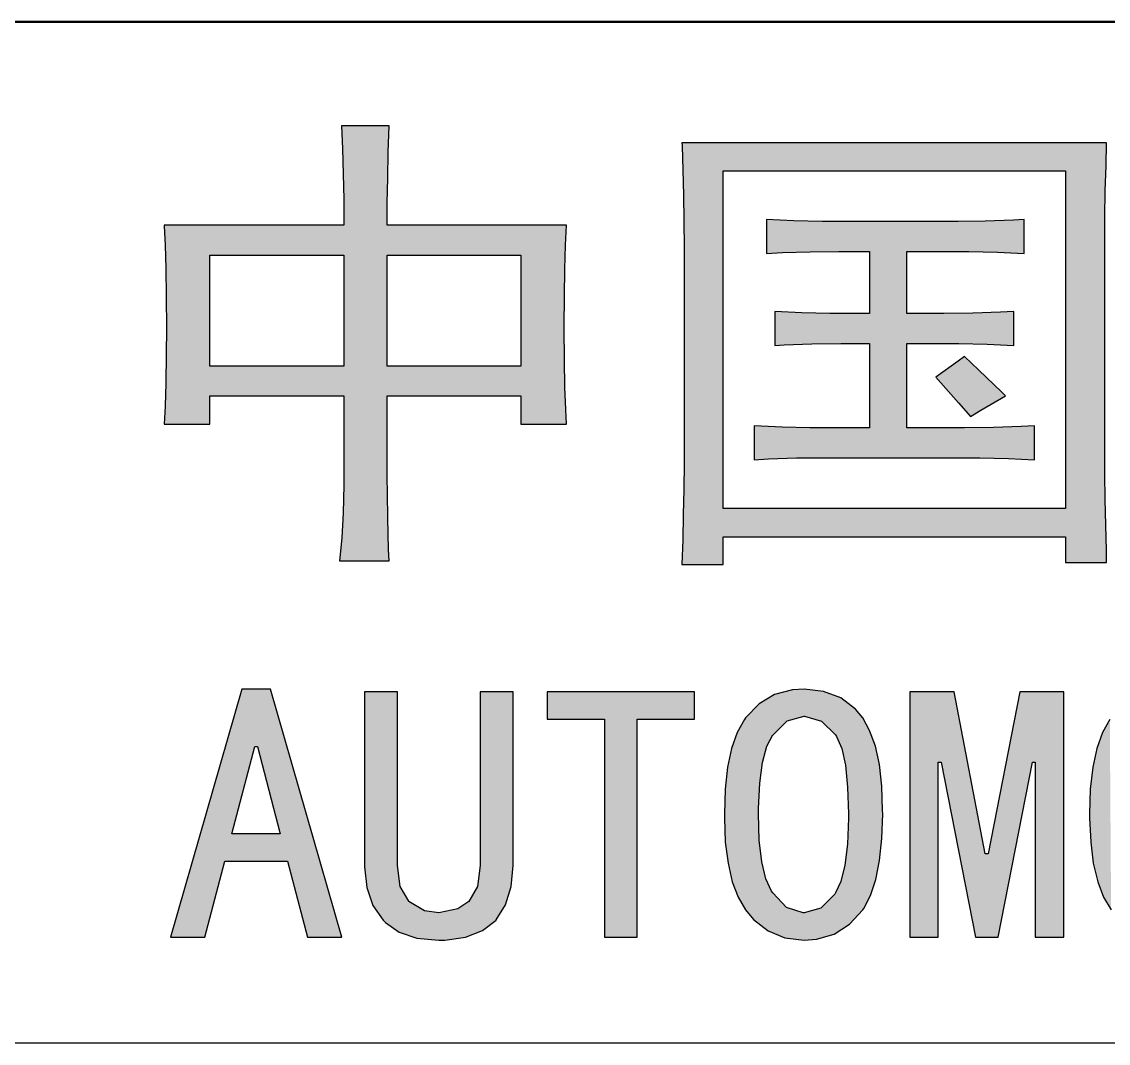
# Model space of a CAD drawing. Extents: x 0 to 420, y 0 to 297.
# Drawn here: x 330.48 to 343.24, y 35 to 47 of the extents above; entities that cross this region are included whole.
import ezdxf

# ---------------------------------------------------------------- set-up
doc = ezdxf.new("R2010")
doc.units = 0

msp = doc.modelspace()

# ---------------------------------------------------------------- linework, layer by layer
at = {"color": 7, "lineweight": 50}
msp.add_line((415, 47), (235, 47), dxfattribs=at)
at = {"color": 154, "lineweight": 25, "ltscale": 0.013998}
msp.add_line((334.797, 45.777), (334.237, 45.777), dxfattribs=at)
at = {"color": 154, "lineweight": 25, "ltscale": 0.006728}
msp.add_line((334.237, 45.777), (334.248, 45.508), dxfattribs=at)
at = {"color": 154, "lineweight": 25, "ltscale": 0.00774}
msp.add_line((334.786, 45.468), (334.797, 45.777), dxfattribs=at)
at = {"color": 154, "lineweight": 25, "ltscale": 0.124689}
msp.add_line((343.221, 45.578), (338.234, 45.578), dxfattribs=at)
at = {"color": 154, "lineweight": 25, "ltscale": 0.000925408}
msp.add_line((338.234, 45.578), (338.237, 45.541), dxfattribs=at)
at = {"color": 154, "lineweight": 25, "ltscale": 0.006817}
for p, q in [((343.214, 45.306), (343.221, 45.578)), ((332.167, 44.374), (332.174, 44.101)), ((332.174, 42.756), (332.167, 42.484))]:
    msp.add_line(p, q, dxfattribs=at)
at = {"color": 154, "lineweight": 25, "ltscale": 0.00737}
for p, q in [((334.248, 45.508), (334.255, 45.213)), ((338.245, 45.258), (338.252, 44.963)), ((343.218, 40.793), (343.21, 41.088))]:
    msp.add_line(p, q, dxfattribs=at)
at = {"color": 154, "lineweight": 25, "ltscale": 0.007646}
msp.add_line((334.779, 45.162), (334.786, 45.468), dxfattribs=at)
at = {"color": 154, "lineweight": 25, "ltscale": 0.007093}
msp.add_line((338.237, 45.541), (338.245, 45.258), dxfattribs=at)
at = {"color": 154, "lineweight": 25, "ltscale": 0.00728}
for p, q in [((343.203, 45.014), (343.214, 45.306)), ((338.245, 40.915), (338.234, 40.624))]:
    msp.add_line(p, q, dxfattribs=at)
at = {"color": 154, "lineweight": 25, "ltscale": 0.007554}
msp.add_line((334.255, 45.213), (334.263, 44.911), dxfattribs=at)
at = {"color": 154, "lineweight": 25, "ltscale": 0.099089}
for p, q in [((338.72, 41.283), (338.72, 45.247)), ((342.739, 45.247), (342.739, 41.283))]:
    msp.add_line(p, q, dxfattribs=at)
at = {"color": 154, "lineweight": 25, "ltscale": 0.10047}
for p, q in [((338.72, 45.247), (342.739, 45.247)), ((342.739, 41.283), (338.72, 41.283)), ((338.72, 40.951), (342.739, 40.951))]:
    msp.add_line(p, q, dxfattribs=at)
at = {"color": 154, "lineweight": 25, "ltscale": 0.007277}
msp.add_line((334.771, 44.871), (334.779, 45.162), dxfattribs=at)
at = {"color": 154, "lineweight": 25, "ltscale": 0.007551}
for p, q in [((334.263, 44.911), (334.263, 44.609)), ((343.199, 41.685), (343.199, 41.987))]:
    msp.add_line(p, q, dxfattribs=at)
at = {"color": 154, "lineweight": 25, "ltscale": 0.007552}
for p, q in [((338.252, 44.963), (338.256, 44.661)), ((332.182, 43.397), (332.178, 43.095)), ((338.26, 41.81), (338.256, 41.508))]:
    msp.add_line(p, q, dxfattribs=at)
at = {"color": 154, "lineweight": 25, "ltscale": 0.007644}
msp.add_line((343.199, 44.709), (343.203, 45.014), dxfattribs=at)
at = {"color": 154, "lineweight": 25, "ltscale": 0.006538}
msp.add_line((334.771, 44.609), (334.771, 44.871), dxfattribs=at)
at = {"color": 154, "lineweight": 25, "ltscale": 0.00792}
for p, q in [((338.256, 44.661), (338.26, 44.344)), ((341.796, 44.657), (341.479, 44.654)), ((336.856, 43.777), (336.86, 44.094)), ((336.86, 42.709), (336.856, 43.025))]:
    msp.add_line(p, q, dxfattribs=at)
at = {"color": 154, "lineweight": 25, "ltscale": 0.009946}
for p, q in [((339.228, 44.676), (339.228, 44.278)), ((342.253, 44.278), (342.253, 44.676)), ((339.324, 43.596), (339.324, 43.198)), ((342.131, 43.198), (342.131, 43.596)), ((339.081, 42.252), (339.081, 41.854)), ((342.374, 41.854), (342.374, 42.252))]:
    msp.add_line(p, q, dxfattribs=at)
at = {"color": 154, "lineweight": 25, "ltscale": 0.00802}
msp.add_line((339.549, 44.661), (339.228, 44.676), dxfattribs=at)
at = {"color": 154, "lineweight": 25, "ltscale": 0.00829}
for p, q in [((339.88, 44.654), (339.549, 44.661)), ((339.972, 43.574), (339.641, 43.582))]:
    msp.add_line(p, q, dxfattribs=at)
at = {"color": 154, "lineweight": 25, "ltscale": 0.004881}
msp.add_line((340.076, 44.654), (339.88, 44.654), dxfattribs=at)
at = {"color": 154, "lineweight": 25, "ltscale": 0.035086}
msp.add_line((341.479, 44.654), (340.076, 44.654), dxfattribs=at)
at = {"color": 154, "lineweight": 25, "ltscale": 0.008293}
msp.add_line((342.127, 44.668), (341.796, 44.657), dxfattribs=at)
at = {"color": 154, "lineweight": 25, "ltscale": 0.003137}
msp.add_line((342.253, 44.676), (342.127, 44.668), dxfattribs=at)
at = {"color": 154, "lineweight": 25, "ltscale": 0.008012}
msp.add_line((343.199, 44.388), (343.199, 44.709), dxfattribs=at)
at = {"color": 154, "lineweight": 25, "ltscale": 0.052676}
for p, q in [((334.263, 44.609), (332.156, 44.609)), ((336.878, 44.609), (334.771, 44.609))]:
    msp.add_line(p, q, dxfattribs=at)
at = {"color": 154, "lineweight": 25, "ltscale": 0.000276279}
msp.add_line((332.156, 44.609), (332.156, 44.598), dxfattribs=at)
at = {"color": 154, "lineweight": 25, "ltscale": 0.005624}
msp.add_line((332.156, 44.598), (332.167, 44.374), dxfattribs=at)
at = {"color": 154, "lineweight": 25, "ltscale": 0.0059}
msp.add_line((336.867, 44.374), (336.878, 44.609), dxfattribs=at)
at = {"color": 154, "lineweight": 25, "ltscale": 0.007001}
msp.add_line((336.86, 44.094), (336.867, 44.374), dxfattribs=at)
at = {"color": 154, "lineweight": 25, "ltscale": 0.057832}
msp.add_line((338.26, 44.344), (338.26, 42.031), dxfattribs=at)
at = {"color": 154, "lineweight": 25, "ltscale": 0.004613}
msp.add_line((339.228, 44.278), (339.413, 44.289), dxfattribs=at)
at = {"color": 154, "lineweight": 25, "ltscale": 0.008198}
for p, q in [((339.413, 44.289), (339.74, 44.296)), ((339.737, 42.23), (339.409, 42.237))]:
    msp.add_line(p, q, dxfattribs=at)
at = {"color": 154, "lineweight": 25, "ltscale": 0.008381}
msp.add_line((339.74, 44.296), (340.076, 44.3), dxfattribs=at)
at = {"color": 154, "lineweight": 25, "ltscale": 0.009025}
msp.add_line((340.076, 44.3), (340.437, 44.3), dxfattribs=at)
at = {"color": 154, "lineweight": 25, "ltscale": 0.018142}
for p, q in [((340.437, 44.3), (340.437, 43.574)), ((340.875, 43.574), (340.875, 44.3))]:
    msp.add_line(p, q, dxfattribs=at)
at = {"color": 154, "lineweight": 25, "ltscale": 0.015103}
msp.add_line((340.875, 44.3), (341.479, 44.3), dxfattribs=at)
at = {"color": 154, "lineweight": 25, "ltscale": 0.003131}
for p, q in [((341.479, 44.3), (341.604, 44.3)), ((340.098, 43.574), (339.972, 43.574))]:
    msp.add_line(p, q, dxfattribs=at)
at = {"color": 154, "lineweight": 25, "ltscale": 0.008382}
for p, q in [((341.604, 44.3), (341.939, 44.293)), ((341.733, 41.876), (342.068, 41.869))]:
    msp.add_line(p, q, dxfattribs=at)
at = {"color": 154, "lineweight": 25, "ltscale": 0.007836}
for p, q in [((341.939, 44.293), (342.253, 44.278)), ((341.818, 43.213), (342.131, 43.198))]:
    msp.add_line(p, q, dxfattribs=at)
at = {"color": 154, "lineweight": 25, "ltscale": 0.001105}
msp.add_line((343.199, 44.344), (343.199, 44.388), dxfattribs=at)
at = {"color": 154, "lineweight": 25, "ltscale": 0.058938}
msp.add_line((343.199, 41.987), (343.199, 44.344), dxfattribs=at)
at = {"color": 154, "lineweight": 25, "ltscale": 0.032508}
for p, q in [((332.69, 42.955), (332.69, 44.256)), ((334.263, 44.256), (334.263, 42.955)), ((334.771, 42.955), (334.771, 44.256)), ((336.344, 44.256), (336.344, 42.955))]:
    msp.add_line(p, q, dxfattribs=at)
at = {"color": 154, "lineweight": 25, "ltscale": 0.039323}
for p, q in [((332.69, 44.256), (334.263, 44.256)), ((334.263, 42.955), (332.69, 42.955)), ((332.69, 42.605), (334.263, 42.605))]:
    msp.add_line(p, q, dxfattribs=at)
at = {"color": 154, "lineweight": 25, "ltscale": 0.039322}
for p, q in [((334.771, 44.256), (336.344, 44.256)), ((336.344, 42.955), (334.771, 42.955)), ((334.771, 42.605), (336.344, 42.605))]:
    msp.add_line(p, q, dxfattribs=at)
at = {"color": 154, "lineweight": 25, "ltscale": 0.008196}
for p, q in [((332.174, 44.101), (332.178, 43.773)), ((338.72, 40.624), (338.72, 40.951))]:
    msp.add_line(p, q, dxfattribs=at)
at = {"color": 154, "lineweight": 25, "ltscale": 0.009394}
msp.add_line((332.178, 43.773), (332.182, 43.397), dxfattribs=at)
at = {"color": 154, "lineweight": 25, "ltscale": 0.008933}
msp.add_line((336.852, 43.419), (336.856, 43.777), dxfattribs=at)
at = {"color": 154, "lineweight": 25, "ltscale": 0.007929}
msp.add_line((339.641, 43.582), (339.324, 43.596), dxfattribs=at)
at = {"color": 154, "lineweight": 25, "ltscale": 0.008472}
for p, q in [((340.437, 43.574), (340.098, 43.574)), ((341.648, 43.578), (341.31, 43.574)), ((340.098, 43.221), (340.437, 43.221))]:
    msp.add_line(p, q, dxfattribs=at)
at = {"color": 154, "lineweight": 25, "ltscale": 0.010867}
for p, q in [((341.31, 43.574), (340.875, 43.574)), ((340.875, 43.221), (341.31, 43.221))]:
    msp.add_line(p, q, dxfattribs=at)
at = {"color": 154, "lineweight": 25, "ltscale": 0.008109}
for p, q in [((341.973, 43.589), (341.648, 43.578)), ((339.435, 43.206), (339.759, 43.217)), ((342.216, 42.244), (341.892, 42.233))]:
    msp.add_line(p, q, dxfattribs=at)
at = {"color": 154, "lineweight": 25, "ltscale": 0.003965}
msp.add_line((342.131, 43.596), (341.973, 43.589), dxfattribs=at)
at = {"color": 154, "lineweight": 25, "ltscale": 0.000552559}
msp.add_line((336.852, 43.397), (336.852, 43.419), dxfattribs=at)
at = {"color": 154, "lineweight": 25, "ltscale": 0.009301}
msp.add_line((336.856, 43.025), (336.852, 43.397), dxfattribs=at)
at = {"color": 154, "lineweight": 25, "ltscale": 0.002769}
msp.add_line((339.324, 43.198), (339.435, 43.206), dxfattribs=at)
at = {"color": 154, "lineweight": 25, "ltscale": 0.008473}
for p, q in [((339.759, 43.217), (340.098, 43.221)), ((332.178, 43.095), (332.174, 42.756)), ((341.892, 42.233), (341.553, 42.23))]:
    msp.add_line(p, q, dxfattribs=at)
at = {"color": 154, "lineweight": 25, "ltscale": 0.024772}
for p, q in [((340.437, 43.221), (340.437, 42.23)), ((340.875, 42.23), (340.875, 43.221))]:
    msp.add_line(p, q, dxfattribs=at)
at = {"color": 154, "lineweight": 25, "ltscale": 0.00442}
msp.add_line((341.31, 43.221), (341.486, 43.221), dxfattribs=at)
at = {"color": 154, "lineweight": 25, "ltscale": 0.008291}
msp.add_line((341.486, 43.221), (341.818, 43.213), dxfattribs=at)
at = {"color": 154, "lineweight": 25, "ltscale": 0.008126}
msp.add_line((341.479, 43.014), (341.214, 42.826), dxfattribs=at)
at = {"color": 154, "lineweight": 25, "ltscale": 0.002248}
msp.add_line((341.553, 43.066), (341.479, 43.014), dxfattribs=at)
at = {"color": 154, "lineweight": 25, "ltscale": 0.005669}
msp.add_line((341.718, 42.911), (341.553, 43.066), dxfattribs=at)
at = {"color": 154, "lineweight": 25, "ltscale": 0.009444}
msp.add_line((341.991, 42.65), (341.718, 42.911), dxfattribs=at)
at = {"color": 154, "lineweight": 25, "ltscale": 0.01011}
msp.add_line((341.214, 42.826), (341.483, 42.524), dxfattribs=at)
at = {"color": 154, "lineweight": 25, "ltscale": 0.006636}
msp.add_line((336.871, 42.443), (336.86, 42.709), dxfattribs=at)
at = {"color": 154, "lineweight": 25, "ltscale": 0.001563}
msp.add_line((342.035, 42.605), (341.991, 42.65), dxfattribs=at)
at = {"color": 154, "lineweight": 25, "ltscale": 0.005256}
msp.add_line((332.167, 42.484), (332.156, 42.274), dxfattribs=at)
at = {"color": 154, "lineweight": 25, "ltscale": 0.008288}
for p, q in [((332.69, 42.274), (332.69, 42.605)), ((336.344, 42.605), (336.344, 42.274))]:
    msp.add_line(p, q, dxfattribs=at)
at = {"color": 154, "lineweight": 25, "ltscale": 0.025325}
msp.add_line((334.263, 42.605), (334.263, 41.592), dxfattribs=at)
at = {"color": 154, "lineweight": 25, "ltscale": 0.023667}
msp.add_line((334.771, 41.659), (334.771, 42.605), dxfattribs=at)
at = {"color": 154, "lineweight": 25, "ltscale": 0.005354}
msp.add_line((341.483, 42.524), (341.623, 42.362), dxfattribs=at)
at = {"color": 154, "lineweight": 25, "ltscale": 0.008418}
msp.add_line((341.744, 42.436), (342.035, 42.605), dxfattribs=at)
at = {"color": 154, "lineweight": 25, "ltscale": 0.00424}
msp.add_line((336.878, 42.274), (336.871, 42.443), dxfattribs=at)
at = {"color": 154, "lineweight": 25, "ltscale": 0.003554}
msp.add_line((341.623, 42.362), (341.744, 42.436), dxfattribs=at)
at = {"color": 154, "lineweight": 25, "ltscale": 0.013353}
msp.add_line((332.156, 42.274), (332.69, 42.274), dxfattribs=at)
at = {"color": 154, "lineweight": 25, "ltscale": 0.013354}
msp.add_line((336.344, 42.274), (336.878, 42.274), dxfattribs=at)
at = {"color": 154, "lineweight": 25, "ltscale": 0.008204}
msp.add_line((339.409, 42.237), (339.081, 42.252), dxfattribs=at)
at = {"color": 154, "lineweight": 25, "ltscale": 0.004236}
msp.add_line((339.906, 42.23), (339.737, 42.23), dxfattribs=at)
at = {"color": 154, "lineweight": 25, "ltscale": 0.013261}
msp.add_line((340.437, 42.23), (339.906, 42.23), dxfattribs=at)
at = {"color": 154, "lineweight": 25, "ltscale": 0.016945}
msp.add_line((341.553, 42.23), (340.875, 42.23), dxfattribs=at)
at = {"color": 154, "lineweight": 25, "ltscale": 0.003964}
msp.add_line((342.374, 42.252), (342.216, 42.244), dxfattribs=at)
at = {"color": 154, "lineweight": 25, "ltscale": 0.005525}
msp.add_line((338.26, 42.031), (338.26, 41.81), dxfattribs=at)
at = {"color": 154, "lineweight": 25, "ltscale": 0.004245}
msp.add_line((339.081, 41.854), (339.25, 41.865), dxfattribs=at)
at = {"color": 154, "lineweight": 25, "ltscale": 0.008201}
msp.add_line((339.25, 41.865), (339.578, 41.876), dxfattribs=at)
at = {"color": 154, "lineweight": 25, "ltscale": 0.008195}
msp.add_line((339.578, 41.876), (339.906, 41.876), dxfattribs=at)
at = {"color": 154, "lineweight": 25, "ltscale": 0.041164}
msp.add_line((339.906, 41.876), (341.553, 41.876), dxfattribs=at)
at = {"color": 154, "lineweight": 25, "ltscale": 0.004513}
msp.add_line((341.553, 41.876), (341.733, 41.876), dxfattribs=at)
at = {"color": 154, "lineweight": 25, "ltscale": 0.007652}
msp.add_line((342.068, 41.869), (342.374, 41.854), dxfattribs=at)
at = {"color": 154, "lineweight": 25, "ltscale": 0.000920868}
msp.add_line((334.263, 41.592), (334.263, 41.556), dxfattribs=at)
at = {"color": 154, "lineweight": 25, "ltscale": 0.005066}
msp.add_line((334.775, 41.456), (334.771, 41.659), dxfattribs=at)
at = {"color": 154, "lineweight": 25, "ltscale": 0.00746}
msp.add_line((343.203, 41.386), (343.199, 41.685), dxfattribs=at)
at = {"color": 154, "lineweight": 25, "ltscale": 0.008106}
msp.add_line((334.263, 41.556), (334.255, 41.231), dxfattribs=at)
at = {"color": 154, "lineweight": 25, "ltscale": 0.007462}
for p, q in [((338.256, 41.508), (338.249, 41.209)), ((343.21, 41.088), (343.203, 41.386))]:
    msp.add_line(p, q, dxfattribs=at)
at = {"color": 154, "lineweight": 25, "ltscale": 0.007092}
msp.add_line((334.779, 41.173), (334.775, 41.456), dxfattribs=at)
at = {"color": 154, "lineweight": 25, "ltscale": 0.007376}
msp.add_line((334.255, 41.231), (334.241, 40.937), dxfattribs=at)
at = {"color": 154, "lineweight": 25, "ltscale": 0.007368}
msp.add_line((338.249, 41.209), (338.245, 40.915), dxfattribs=at)
at = {"color": 154, "lineweight": 25, "ltscale": 0.009305}
msp.add_line((334.79, 40.8), (334.779, 41.173), dxfattribs=at)
at = {"color": 154, "lineweight": 25, "ltscale": 0.006753}
msp.add_line((334.241, 40.937), (334.215, 40.668), dxfattribs=at)
at = {"color": 154, "lineweight": 25, "ltscale": 0.007643}
msp.add_line((342.739, 40.951), (342.739, 40.646), dxfattribs=at)
at = {"color": 154, "lineweight": 25, "ltscale": 0.00332}
msp.add_line((334.797, 40.668), (334.79, 40.8), dxfattribs=at)
at = {"color": 154, "lineweight": 25, "ltscale": 0.003685}
msp.add_line((343.221, 40.646), (343.218, 40.793), dxfattribs=at)
at = {"color": 154, "lineweight": 25, "ltscale": 0.014551}
msp.add_line((334.215, 40.668), (334.797, 40.668), dxfattribs=at)
at = {"color": 154, "lineweight": 25, "ltscale": 0.012156}
msp.add_line((338.234, 40.624), (338.72, 40.624), dxfattribs=at)
at = {"color": 154, "lineweight": 25, "ltscale": 0.012064}
msp.add_line((342.739, 40.646), (343.221, 40.646), dxfattribs=at)
at = {"color": 154, "lineweight": 25, "ltscale": 0.07578}
for p, q in [((333.068, 39.16), (332.23, 36.247)), ((334.24, 36.247), (333.402, 39.16))]:
    msp.add_line(p, q, dxfattribs=at)
at = {"color": 154, "lineweight": 25, "ltscale": 0.008359}
for p, q in [((333.402, 39.16), (333.068, 39.16)), ((342.383, 36.247), (342.718, 36.247))]:
    msp.add_line(p, q, dxfattribs=at)
at = {"color": 154, "lineweight": 25, "ltscale": 0.009667}
for p, q in [((334.894, 39.128), (334.507, 39.128)), ((336.251, 39.128), (335.865, 39.128))]:
    msp.add_line(p, q, dxfattribs=at)
at = {"color": 154, "lineweight": 25, "ltscale": 0.051026}
for p, q in [((334.507, 39.128), (334.507, 37.087)), ((334.894, 37.087), (334.894, 39.128)), ((335.865, 39.128), (335.865, 37.087)), ((336.251, 37.087), (336.251, 39.128))]:
    msp.add_line(p, q, dxfattribs=at)
at = {"color": 154, "lineweight": 25, "ltscale": 0.043176}
msp.add_line((338.38, 39.128), (336.653, 39.128), dxfattribs=at)
at = {"color": 154, "lineweight": 25, "ltscale": 0.007995}
for p, q in [((336.653, 39.128), (336.653, 38.809)), ((338.38, 38.809), (338.38, 39.128))]:
    msp.add_line(p, q, dxfattribs=at)
at = {"color": 154, "lineweight": 25, "ltscale": 0.005348}
for p, q in [((339.322, 39.097), (339.139, 38.986)), ((335.211, 36.555), (335.027, 36.666))]:
    msp.add_line(p, q, dxfattribs=at)
at = {"color": 154, "lineweight": 25, "ltscale": 0.005483}
msp.add_line((339.534, 39.152), (339.322, 39.097), dxfattribs=at)
at = {"color": 154, "lineweight": 25, "ltscale": 0.003423}
msp.add_line((339.671, 39.16), (339.534, 39.152), dxfattribs=at)
at = {"color": 154, "lineweight": 25, "ltscale": 0.005707}
for p, q in [((339.897, 39.134), (339.671, 39.16)), ((339.444, 36.238), (339.671, 36.212))]:
    msp.add_line(p, q, dxfattribs=at)
at = {"color": 154, "lineweight": 25, "ltscale": 0.005386}
for p, q in [((340.098, 39.056), (339.897, 39.134)), ((335.693, 36.247), (335.894, 36.326))]:
    msp.add_line(p, q, dxfattribs=at)
at = {"color": 154, "lineweight": 25, "ltscale": 0.005393}
msp.add_line((340.27, 38.925), (340.098, 39.056), dxfattribs=at)
at = {"color": 154, "lineweight": 25, "ltscale": 0.013011}
msp.add_line((341.43, 39.128), (340.909, 39.128), dxfattribs=at)
at = {"color": 154, "lineweight": 25, "ltscale": 0.072032}
for p, q in [((340.909, 39.128), (340.909, 36.247)), ((342.718, 36.247), (342.718, 39.128))]:
    msp.add_line(p, q, dxfattribs=at)
at = {"color": 154, "lineweight": 25, "ltscale": 0.048482}
msp.add_line((341.796, 37.224), (341.43, 39.128), dxfattribs=at)
at = {"color": 154, "lineweight": 25, "ltscale": 0.048496}
msp.add_line((342.2, 39.128), (341.831, 37.224), dxfattribs=at)
at = {"color": 154, "lineweight": 25, "ltscale": 0.012938}
msp.add_line((342.718, 39.128), (342.2, 39.128), dxfattribs=at)
at = {"color": 154, "lineweight": 25, "ltscale": 0.005654}
msp.add_line((339.139, 38.986), (338.982, 38.823), dxfattribs=at)
at = {"color": 154, "lineweight": 25, "ltscale": 0.003351}
msp.add_line((340.357, 38.823), (340.27, 38.925), dxfattribs=at)
at = {"color": 154, "lineweight": 25, "ltscale": 0.01679}
msp.add_line((336.653, 38.809), (337.324, 38.809), dxfattribs=at)
at = {"color": 154, "lineweight": 25, "ltscale": 0.064036}
for p, q in [((337.324, 38.809), (337.324, 36.247)), ((337.708, 36.247), (337.708, 38.809))]:
    msp.add_line(p, q, dxfattribs=at)
at = {"color": 154, "lineweight": 25, "ltscale": 0.016791}
msp.add_line((337.708, 38.809), (338.38, 38.809), dxfattribs=at)
at = {"color": 154, "lineweight": 25, "ltscale": 0.004328}
msp.add_line((338.967, 38.803), (338.883, 38.652), dxfattribs=at)
at = {"color": 154, "lineweight": 25, "ltscale": 0.000625619}
msp.add_line((338.982, 38.823), (338.967, 38.803), dxfattribs=at)
at = {"color": 154, "lineweight": 25, "ltscale": 0.005808}
for p, q in [((339.304, 38.625), (339.47, 38.788)), ((339.871, 38.785), (340.037, 38.623)), ((340.028, 36.753), (339.865, 36.587))]:
    msp.add_line(p, q, dxfattribs=at)
at = {"color": 154, "lineweight": 25, "ltscale": 0.005183}
msp.add_line((339.47, 38.788), (339.671, 38.841), dxfattribs=at)
at = {"color": 154, "lineweight": 25, "ltscale": 7.24792e-05}
msp.add_line((339.671, 38.841), (339.674, 38.841), dxfattribs=at)
at = {"color": 154, "lineweight": 25, "ltscale": 0.005132}
msp.add_line((339.674, 38.841), (339.871, 38.785), dxfattribs=at)
at = {"color": 154, "lineweight": 25, "ltscale": 0.004229}
msp.add_line((340.438, 38.675), (340.357, 38.823), dxfattribs=at)
at = {"color": 154, "lineweight": 25, "ltscale": 0.004364}
msp.add_line((343.258, 38.803), (343.171, 38.652), dxfattribs=at)
at = {"color": 154, "lineweight": 25, "ltscale": 0.004875}
msp.add_line((340.505, 38.492), (340.438, 38.675), dxfattribs=at)
at = {"color": 154, "lineweight": 25, "ltscale": 0.005012}
msp.add_line((338.883, 38.652), (338.816, 38.463), dxfattribs=at)
at = {"color": 154, "lineweight": 25, "ltscale": 0.003806}
msp.add_line((339.229, 38.489), (339.301, 38.623), dxfattribs=at)
at = {"color": 154, "lineweight": 25, "ltscale": 0.000102636}
msp.add_line((339.301, 38.623), (339.304, 38.625), dxfattribs=at)
at = {"color": 154, "lineweight": 25, "ltscale": 0.00052411}
msp.add_line((340.037, 38.623), (340.049, 38.605), dxfattribs=at)
at = {"color": 154, "lineweight": 25, "ltscale": 0.003875}
msp.add_line((340.049, 38.605), (340.11, 38.463), dxfattribs=at)
at = {"color": 154, "lineweight": 25, "ltscale": 0.004988}
msp.add_line((343.171, 38.652), (343.107, 38.463), dxfattribs=at)
at = {"color": 154, "lineweight": 25, "ltscale": 0.026534}
msp.add_line((332.949, 37.46), (333.219, 38.486), dxfattribs=at)
at = {"color": 154, "lineweight": 25, "ltscale": 0.000799561}
for p, q in [((333.219, 38.486), (333.251, 38.486)), ((342.351, 38.303), (342.383, 38.303))]:
    msp.add_line(p, q, dxfattribs=at)
at = {"color": 154, "lineweight": 25, "ltscale": 0.026515}
msp.add_line((333.251, 38.486), (333.518, 37.46), dxfattribs=at)
at = {"color": 154, "lineweight": 25, "ltscale": 0.005645}
msp.add_line((338.816, 38.463), (338.769, 38.242), dxfattribs=at)
at = {"color": 154, "lineweight": 25, "ltscale": 0.004884}
msp.add_line((339.179, 38.3), (339.229, 38.489), dxfattribs=at)
at = {"color": 154, "lineweight": 25, "ltscale": 0.005062}
for p, q in [((340.11, 38.463), (340.153, 38.265)), ((339.865, 36.587), (339.671, 36.532))]:
    msp.add_line(p, q, dxfattribs=at)
at = {"color": 154, "lineweight": 25, "ltscale": 0.005574}
msp.add_line((340.552, 38.274), (340.505, 38.492), dxfattribs=at)
at = {"color": 154, "lineweight": 25, "ltscale": 0.005661}
msp.add_line((343.107, 38.463), (343.058, 38.242), dxfattribs=at)
at = {"color": 154, "lineweight": 25, "ltscale": 0.006158}
msp.add_line((339.147, 38.056), (339.179, 38.3), dxfattribs=at)
at = {"color": 154, "lineweight": 25, "ltscale": 0.006365}
for p, q in [((340.581, 38.021), (340.552, 38.274)), ((339.171, 37.131), (339.142, 37.384))]:
    msp.add_line(p, q, dxfattribs=at)
at = {"color": 154, "lineweight": 25, "ltscale": 0.051389}
for p, q in [((341.244, 36.247), (341.244, 38.303)), ((342.383, 38.303), (342.383, 36.247))]:
    msp.add_line(p, q, dxfattribs=at)
at = {"color": 154, "lineweight": 25, "ltscale": 0.00087204}
for p, q in [((341.244, 38.303), (341.278, 38.303)), ((341.831, 37.224), (341.796, 37.224))]:
    msp.add_line(p, q, dxfattribs=at)
at = {"color": 154, "lineweight": 25, "ltscale": 0.052359}
msp.add_line((341.278, 38.303), (341.68, 36.247), dxfattribs=at)
at = {"color": 154, "lineweight": 25, "ltscale": 0.052373}
msp.add_line((341.947, 36.247), (342.351, 38.303), dxfattribs=at)
at = {"color": 154, "lineweight": 25, "ltscale": 0.006438}
for p, q in [((338.769, 38.242), (338.74, 37.986)), ((343.058, 38.242), (343.029, 37.986))]:
    msp.add_line(p, q, dxfattribs=at)
at = {"color": 154, "lineweight": 25, "ltscale": 0.00643}
msp.add_line((340.153, 38.265), (340.179, 38.009), dxfattribs=at)
at = {"color": 154, "lineweight": 25, "ltscale": 0.007495}
msp.add_line((339.133, 37.756), (339.147, 38.056), dxfattribs=at)
at = {"color": 154, "lineweight": 25, "ltscale": 0.007199}
msp.add_line((340.589, 37.733), (340.581, 38.021), dxfattribs=at)
at = {"color": 154, "lineweight": 25, "ltscale": 0.007272}
for p, q in [((338.74, 37.986), (338.732, 37.695)), ((343.029, 37.986), (343.02, 37.695))]:
    msp.add_line(p, q, dxfattribs=at)
at = {"color": 154, "lineweight": 25, "ltscale": 0.007853}
msp.add_line((340.179, 38.009), (340.188, 37.695), dxfattribs=at)
at = {"color": 154, "lineweight": 25, "ltscale": 0.001163}
for p, q in [((338.732, 37.695), (338.732, 37.649)), ((343.02, 37.695), (343.02, 37.649))]:
    msp.add_line(p, q, dxfattribs=at)
at = {"color": 154, "lineweight": 25, "ltscale": 0.007129}
msp.add_line((338.732, 37.649), (338.743, 37.364), dxfattribs=at)
at = {"color": 154, "lineweight": 25, "ltscale": 0.001526}
msp.add_line((339.133, 37.695), (339.133, 37.756), dxfattribs=at)
at = {"color": 154, "lineweight": 25, "ltscale": 0.00778}
msp.add_line((339.142, 37.384), (339.133, 37.695), dxfattribs=at)
at = {"color": 154, "lineweight": 25, "ltscale": 0.007565}
msp.add_line((340.188, 37.643), (340.177, 37.34), dxfattribs=at)
at = {"color": 154, "lineweight": 25, "ltscale": 0.001308}
msp.add_line((340.188, 37.695), (340.188, 37.643), dxfattribs=at)
at = {"color": 154, "lineweight": 25, "ltscale": 0.007274}
msp.add_line((340.581, 37.404), (340.592, 37.695), dxfattribs=at)
at = {"color": 154, "lineweight": 25, "ltscale": 0.000947676}
msp.add_line((340.592, 37.695), (340.589, 37.733), dxfattribs=at)
at = {"color": 154, "lineweight": 25, "ltscale": 0.007132}
msp.add_line((343.02, 37.649), (343.035, 37.364), dxfattribs=at)
at = {"color": 154, "lineweight": 25, "ltscale": 0.014246}
msp.add_line((333.518, 37.46), (332.949, 37.46), dxfattribs=at)
at = {"color": 154, "lineweight": 25, "ltscale": 0.006502}
msp.add_line((340.555, 37.146), (340.581, 37.404), dxfattribs=at)
at = {"color": 154, "lineweight": 25, "ltscale": 0.006302}
msp.add_line((338.743, 37.364), (338.775, 37.114), dxfattribs=at)
at = {"color": 154, "lineweight": 25, "ltscale": 0.006221}
msp.add_line((340.177, 37.34), (340.147, 37.093), dxfattribs=at)
at = {"color": 154, "lineweight": 25, "ltscale": 0.006293}
msp.add_line((343.035, 37.364), (343.064, 37.114), dxfattribs=at)
at = {"color": 154, "lineweight": 25, "ltscale": 0.023078}
for p, q in [((332.632, 36.247), (332.867, 37.14)), ((333.603, 37.14), (333.838, 36.247))]:
    msp.add_line(p, q, dxfattribs=at)
at = {"color": 154, "lineweight": 25, "ltscale": 0.018389}
msp.add_line((332.867, 37.14), (333.603, 37.14), dxfattribs=at)
at = {"color": 154, "lineweight": 25, "ltscale": 0.005165}
msp.add_line((339.22, 36.93), (339.171, 37.131), dxfattribs=at)
at = {"color": 154, "lineweight": 25, "ltscale": 0.005702}
msp.add_line((340.511, 36.922), (340.555, 37.146), dxfattribs=at)
at = {"color": 154, "lineweight": 25, "ltscale": 0.000363445}
msp.add_line((334.507, 37.087), (334.507, 37.073), dxfattribs=at)
at = {"color": 154, "lineweight": 25, "ltscale": 0.006141}
msp.add_line((334.507, 37.073), (334.533, 36.829), dxfattribs=at)
at = {"color": 154, "lineweight": 25, "ltscale": 0.00623}
for p, q in [((334.926, 36.84), (334.894, 37.087)), ((335.865, 37.087), (335.833, 36.84))]:
    msp.add_line(p, q, dxfattribs=at)
at = {"color": 154, "lineweight": 25, "ltscale": 0.006206}
msp.add_line((336.228, 36.84), (336.251, 37.087), dxfattribs=at)
at = {"color": 154, "lineweight": 25, "ltscale": 0.00559}
msp.add_line((338.775, 37.114), (338.825, 36.896), dxfattribs=at)
at = {"color": 154, "lineweight": 25, "ltscale": 0.004936}
msp.add_line((340.147, 37.093), (340.101, 36.901), dxfattribs=at)
at = {"color": 154, "lineweight": 25, "ltscale": 0.005606}
msp.add_line((343.064, 37.114), (343.116, 36.896), dxfattribs=at)
at = {"color": 154, "lineweight": 25, "ltscale": 0.004833}
msp.add_line((338.825, 36.896), (338.894, 36.715), dxfattribs=at)
at = {"color": 154, "lineweight": 25, "ltscale": 0.003934}
msp.add_line((339.287, 36.788), (339.22, 36.93), dxfattribs=at)
at = {"color": 154, "lineweight": 25, "ltscale": 0.003706}
msp.add_line((340.101, 36.901), (340.037, 36.768), dxfattribs=at)
at = {"color": 154, "lineweight": 25, "ltscale": 0.004919}
msp.add_line((340.447, 36.736), (340.511, 36.922), dxfattribs=at)
at = {"color": 154, "lineweight": 25, "ltscale": 0.004807}
msp.add_line((343.116, 36.896), (343.183, 36.715), dxfattribs=at)
at = {"color": 154, "lineweight": 25, "ltscale": 0.00554}
msp.add_line((334.533, 36.829), (334.606, 36.619), dxfattribs=at)
at = {"color": 154, "lineweight": 25, "ltscale": 0.004986}
msp.add_line((335.027, 36.669), (334.926, 36.84), dxfattribs=at)
at = {"color": 154, "lineweight": 25, "ltscale": 0.005049}
msp.add_line((335.833, 36.84), (335.731, 36.666), dxfattribs=at)
at = {"color": 154, "lineweight": 25, "ltscale": 0.005563}
msp.add_line((336.161, 36.628), (336.228, 36.84), dxfattribs=at)
at = {"color": 154, "lineweight": 25, "ltscale": 0.000625541}
msp.add_line((339.301, 36.768), (339.287, 36.788), dxfattribs=at)
at = {"color": 154, "lineweight": 25, "ltscale": 0.005862}
msp.add_line((339.461, 36.596), (339.301, 36.768), dxfattribs=at)
at = {"color": 154, "lineweight": 25, "ltscale": 0.000423915}
msp.add_line((340.037, 36.768), (340.028, 36.753), dxfattribs=at)
at = {"color": 154, "lineweight": 25, "ltscale": 0.005222}
msp.add_line((334.606, 36.619), (334.725, 36.448), dxfattribs=at)
at = {"color": 154, "lineweight": 25, "ltscale": 7.267e-05}
msp.add_line((335.027, 36.666), (335.027, 36.669), dxfattribs=at)
at = {"color": 154, "lineweight": 25, "ltscale": 0.003871}
msp.add_line((335.731, 36.666), (335.603, 36.579), dxfattribs=at)
at = {"color": 154, "lineweight": 25, "ltscale": 0.005186}
msp.add_line((336.054, 36.451), (336.161, 36.628), dxfattribs=at)
at = {"color": 154, "lineweight": 25, "ltscale": 0.004301}
msp.add_line((338.894, 36.715), (338.982, 36.567), dxfattribs=at)
at = {"color": 154, "lineweight": 25, "ltscale": 0.004323}
msp.add_line((340.368, 36.582), (340.447, 36.736), dxfattribs=at)
at = {"color": 154, "lineweight": 25, "ltscale": 0.004338}
msp.add_line((343.183, 36.715), (343.273, 36.567), dxfattribs=at)
at = {"color": 154, "lineweight": 25, "ltscale": 0.004256}
msp.add_line((335.379, 36.532), (335.211, 36.555), dxfattribs=at)
at = {"color": 154, "lineweight": 25, "ltscale": 0.005716}
msp.add_line((335.603, 36.579), (335.379, 36.532), dxfattribs=at)
at = {"color": 154, "lineweight": 25, "ltscale": 0.003666}
msp.add_line((338.982, 36.567), (339.075, 36.454), dxfattribs=at)
at = {"color": 154, "lineweight": 25, "ltscale": 0.005126}
msp.add_line((339.656, 36.532), (339.461, 36.596), dxfattribs=at)
at = {"color": 154, "lineweight": 25, "ltscale": 0.000363159}
msp.add_line((339.671, 36.532), (339.656, 36.532), dxfattribs=at)
at = {"color": 154, "lineweight": 25, "ltscale": 0.005711}
msp.add_line((340.203, 36.398), (340.357, 36.567), dxfattribs=at)
at = {"color": 154, "lineweight": 25, "ltscale": 0.000465389}
msp.add_line((340.357, 36.567), (340.368, 36.582), dxfattribs=at)
at = {"color": 154, "lineweight": 25, "ltscale": 0.001028}
msp.add_line((334.725, 36.448), (334.754, 36.419), dxfattribs=at)
at = {"color": 154, "lineweight": 25, "ltscale": 0.004901}
msp.add_line((334.754, 36.419), (334.914, 36.305), dxfattribs=at)
at = {"color": 154, "lineweight": 25, "ltscale": 0.004972}
msp.add_line((335.894, 36.326), (336.051, 36.448), dxfattribs=at)
at = {"color": 154, "lineweight": 25, "ltscale": 0.000103243}
msp.add_line((336.051, 36.448), (336.054, 36.451), dxfattribs=at)
at = {"color": 154, "lineweight": 25, "ltscale": 0.005438}
msp.add_line((339.075, 36.454), (339.246, 36.32), dxfattribs=at)
at = {"color": 154, "lineweight": 25, "ltscale": 0.005363}
msp.add_line((340.022, 36.282), (340.203, 36.398), dxfattribs=at)
at = {"color": 154, "lineweight": 25, "ltscale": 0.010031}
msp.add_line((332.23, 36.247), (332.632, 36.247), dxfattribs=at)
at = {"color": 154, "lineweight": 25, "ltscale": 0.01003}
msp.add_line((333.838, 36.247), (334.24, 36.247), dxfattribs=at)
at = {"color": 154, "lineweight": 25, "ltscale": 0.005448}
msp.add_line((334.914, 36.305), (335.121, 36.236), dxfattribs=at)
at = {"color": 154, "lineweight": 25, "ltscale": 0.006495}
msp.add_line((335.121, 36.236), (335.379, 36.212), dxfattribs=at)
at = {"color": 154, "lineweight": 25, "ltscale": 0.006168}
msp.add_line((335.449, 36.212), (335.693, 36.247), dxfattribs=at)
at = {"color": 154, "lineweight": 25, "ltscale": 0.009595}
msp.add_line((337.324, 36.247), (337.708, 36.247), dxfattribs=at)
at = {"color": 154, "lineweight": 25, "ltscale": 0.005346}
msp.add_line((339.246, 36.32), (339.444, 36.238), dxfattribs=at)
at = {"color": 154, "lineweight": 25, "ltscale": 0.005432}
msp.add_line((339.813, 36.224), (340.022, 36.282), dxfattribs=at)
at = {"color": 154, "lineweight": 25, "ltscale": 0.00836}
msp.add_line((340.909, 36.247), (341.244, 36.247), dxfattribs=at)
at = {"color": 154, "lineweight": 25, "ltscale": 0.006687}
msp.add_line((341.68, 36.247), (341.947, 36.247), dxfattribs=at)
at = {"color": 154, "lineweight": 25, "ltscale": 0.001744}
msp.add_line((335.379, 36.212), (335.449, 36.212), dxfattribs=at)
at = {"color": 154, "lineweight": 25, "ltscale": 0.003573}
msp.add_line((339.671, 36.212), (339.813, 36.224), dxfattribs=at)
at = {"color": 7, "lineweight": 25}
msp.add_line((415, 35), (235, 35), dxfattribs=at)
at = {"color": 154, "lineweight": 5}
for points in [[(334.797, 45.777), (334.237, 45.777), (334.255, 45.213), (334.248, 45.508)], [(334.797, 45.777), (334.255, 45.213), (334.786, 45.468), (334.263, 44.911)], [(343.221, 45.578), (338.234, 45.578), (338.245, 45.258), (338.237, 45.541)], [(343.221, 45.578), (338.245, 45.258), (342.739, 45.247), (338.72, 45.247)], [(343.221, 45.578), (342.739, 45.247), (343.214, 45.306), (343.203, 45.014)], [(334.771, 44.871), (334.779, 45.162), (334.263, 44.911), (334.786, 45.468)], [(338.72, 45.247), (338.245, 45.258), (338.256, 44.661), (338.252, 44.963)], [(338.72, 45.247), (338.256, 44.661), (338.26, 44.344)], [(338.26, 44.344), (338.72, 40.624), (338.72, 45.247), (338.72, 40.951)], [(338.72, 45.247), (338.72, 40.951), (338.72, 41.283), (342.739, 40.951)], [(342.739, 41.283), (343.221, 40.646), (342.739, 45.247), (343.218, 40.793)], [(342.739, 45.247), (343.218, 40.793), (343.21, 41.088)], [(343.199, 44.709), (343.203, 45.014), (343.199, 41.685), (342.739, 45.247)], [(342.739, 45.247), (343.21, 41.088), (343.199, 41.685), (343.203, 41.386)], [(334.771, 44.871), (334.263, 44.911), (334.771, 42.605), (334.771, 41.659)], [(334.797, 40.668), (334.79, 40.8), (334.263, 44.911), (334.779, 41.173)], [(334.263, 44.911), (334.779, 41.173), (334.771, 41.659), (334.775, 41.456)], [(334.263, 44.609), (334.797, 40.668), (334.263, 44.911)], [(334.771, 44.871), (334.771, 42.605), (334.771, 44.256), (334.771, 42.955)], [(334.771, 44.871), (334.771, 44.256), (334.771, 44.609)], [(339.228, 44.676), (339.413, 44.289), (339.549, 44.661), (339.74, 44.296)], [(339.413, 44.289), (339.228, 44.676), (339.228, 44.278)], [(339.549, 44.661), (339.74, 44.296), (339.88, 44.654), (340.076, 44.3)], [(339.88, 44.654), (340.076, 44.3), (340.076, 44.654), (340.437, 44.3)], [(340.076, 44.654), (340.437, 44.3), (341.479, 44.654)], [(340.437, 44.3), (340.875, 44.3), (341.479, 44.654), (341.479, 44.3)], [(341.479, 44.654), (341.604, 44.3), (341.796, 44.657), (341.939, 44.293)], [(341.479, 44.654), (341.479, 44.3), (341.604, 44.3)], [(341.796, 44.657), (341.939, 44.293), (342.127, 44.668), (342.253, 44.278)], [(342.127, 44.668), (342.253, 44.278), (342.253, 44.676)], [(343.199, 44.709), (343.199, 41.685), (343.199, 44.344), (343.199, 41.987)], [(343.199, 44.709), (343.199, 44.344), (343.199, 44.388)], [(332.156, 44.609), (332.156, 44.598), (334.263, 44.609), (332.167, 44.374)], [(334.263, 44.256), (334.263, 44.609), (332.69, 44.256), (332.167, 44.374)], [(334.263, 42.955), (334.797, 40.668), (334.263, 44.256), (334.263, 44.609)], [(336.344, 44.256), (336.867, 44.374), (334.771, 44.609), (336.878, 44.609)], [(336.344, 44.256), (334.771, 44.609), (334.771, 44.256)], [(332.69, 44.256), (332.167, 44.374), (332.174, 44.101)], [(336.344, 44.256), (336.856, 43.777), (336.867, 44.374), (336.86, 44.094)], [(338.72, 40.624), (338.26, 44.344), (338.26, 41.81), (338.26, 42.031)], [(340.437, 43.574), (340.875, 42.23), (340.437, 44.3), (340.875, 44.3)], [(340.875, 44.3), (340.875, 43.221), (340.875, 43.574), (341.31, 43.221)], [(340.875, 44.3), (340.875, 42.23), (340.875, 43.221)], [(332.69, 44.256), (332.174, 44.101), (332.182, 43.397), (332.178, 43.773)], [(332.182, 43.397), (332.69, 42.274), (332.69, 44.256), (332.69, 42.605)], [(332.69, 44.256), (332.69, 42.605), (332.69, 42.955), (334.263, 42.605)], [(336.344, 42.955), (336.878, 42.274), (336.344, 44.256), (336.871, 42.443)], [(336.344, 44.256), (336.871, 42.443), (336.86, 42.709)], [(336.344, 44.256), (336.86, 42.709), (336.852, 43.397), (336.856, 43.025)], [(336.344, 44.256), (336.852, 43.397), (336.856, 43.777), (336.852, 43.419)], [(339.324, 43.596), (339.435, 43.206), (339.641, 43.582), (339.759, 43.217)], [(339.435, 43.206), (339.324, 43.596), (339.324, 43.198)], [(339.641, 43.582), (339.759, 43.217), (339.972, 43.574), (340.098, 43.221)], [(339.972, 43.574), (340.098, 43.221), (340.098, 43.574), (340.437, 43.221)], [(340.098, 43.574), (340.437, 43.221), (340.437, 43.574), (340.875, 42.23)], [(340.875, 43.574), (341.31, 43.221), (341.31, 43.574), (341.486, 43.221)], [(341.31, 43.574), (341.486, 43.221), (341.648, 43.578), (341.818, 43.213)], [(341.648, 43.578), (341.818, 43.213), (341.973, 43.589), (342.131, 43.198)], [(341.973, 43.589), (342.131, 43.198), (342.131, 43.596)], [(332.69, 42.274), (332.182, 43.397), (332.174, 42.756), (332.178, 43.095)], [(340.437, 43.221), (340.437, 42.23), (340.875, 42.23), (341.553, 41.876)], [(341.483, 42.524), (341.479, 43.014), (341.214, 42.826)], [(341.623, 42.362), (341.553, 43.066), (341.483, 42.524), (341.479, 43.014)], [(341.744, 42.436), (341.718, 42.911), (341.623, 42.362), (341.553, 43.066)], [(332.69, 42.955), (334.263, 42.605), (334.263, 42.955), (334.797, 40.668)], [(334.771, 42.955), (336.344, 42.605), (336.344, 42.955), (336.878, 42.274)], [(336.344, 42.605), (334.771, 42.955), (334.771, 42.605)], [(342.035, 42.605), (341.991, 42.65), (341.744, 42.436), (341.718, 42.911)], [(332.69, 42.274), (332.174, 42.756), (332.156, 42.274), (332.167, 42.484)], [(334.797, 40.668), (334.263, 42.605), (334.263, 41.556), (334.263, 41.592)], [(336.878, 42.274), (336.344, 42.605), (336.344, 42.274)], [(339.081, 42.252), (339.25, 41.865), (339.409, 42.237), (339.578, 41.876)], [(339.25, 41.865), (339.081, 42.252), (339.081, 41.854)], [(339.409, 42.237), (339.578, 41.876), (339.737, 42.23), (339.906, 41.876)], [(339.737, 42.23), (339.906, 41.876), (339.906, 42.23), (341.553, 41.876)], [(339.906, 42.23), (341.553, 41.876), (340.437, 42.23)], [(340.875, 42.23), (341.553, 41.876), (341.553, 42.23), (341.733, 41.876)], [(341.553, 42.23), (341.733, 41.876), (341.892, 42.233), (342.068, 41.869)], [(341.892, 42.233), (342.068, 41.869), (342.216, 42.244), (342.374, 41.854)], [(342.216, 42.244), (342.374, 41.854), (342.374, 42.252)], [(338.72, 40.624), (338.26, 41.81), (338.249, 41.209), (338.256, 41.508)], [(334.797, 40.668), (334.263, 41.556), (334.241, 40.937), (334.255, 41.231)], [(338.72, 40.624), (338.249, 41.209), (338.234, 40.624), (338.245, 40.915)], [(338.72, 41.283), (342.739, 40.951), (342.739, 41.283), (343.221, 40.646)], [(334.797, 40.668), (334.241, 40.937), (334.215, 40.668)], [(343.221, 40.646), (342.739, 40.951), (342.739, 40.646)], [(333.068, 39.16), (332.23, 36.247), (332.867, 37.14), (332.632, 36.247)], [(333.068, 39.16), (332.867, 37.14), (333.219, 38.486), (332.949, 37.46)], [(333.068, 39.16), (333.219, 38.486), (333.402, 39.16)], [(333.219, 38.486), (333.251, 38.486), (333.402, 39.16), (333.518, 37.46)], [(333.402, 39.16), (333.518, 37.46), (334.24, 36.247), (333.603, 37.14)], [(334.533, 36.829), (334.606, 36.619), (334.507, 39.128), (334.894, 39.128)], [(334.533, 36.829), (334.507, 39.128), (334.507, 37.073), (334.507, 37.087)], [(334.606, 36.619), (334.725, 36.448), (334.894, 39.128), (334.754, 36.419)], [(334.894, 39.128), (334.754, 36.419), (334.894, 37.087), (334.914, 36.305)], [(336.251, 39.128), (335.865, 39.128), (336.051, 36.448), (335.894, 36.326)], [(335.865, 37.087), (335.894, 36.326), (335.865, 39.128)], [(336.251, 39.128), (336.051, 36.448), (336.161, 36.628), (336.054, 36.451)], [(336.251, 39.128), (336.161, 36.628), (336.251, 37.087), (336.228, 36.84)], [(336.653, 39.128), (336.653, 38.809), (338.38, 39.128), (337.324, 38.809)], [(337.324, 38.809), (337.708, 38.809), (338.38, 39.128), (338.38, 38.809)], [(339.139, 38.986), (339.179, 38.3), (339.322, 39.097), (339.229, 38.489)], [(339.322, 39.097), (339.229, 38.489), (339.301, 38.623)], [(339.301, 38.623), (339.304, 38.625), (339.322, 39.097), (339.47, 38.788)], [(339.322, 39.097), (339.47, 38.788), (339.534, 39.152), (339.671, 38.841)], [(339.534, 39.152), (339.671, 38.841), (339.671, 39.16), (339.674, 38.841)], [(339.671, 39.16), (339.674, 38.841), (339.897, 39.134)], [(339.674, 38.841), (339.871, 38.785), (339.897, 39.134), (340.037, 38.623)], [(339.897, 39.134), (340.037, 38.623), (340.098, 39.056), (340.049, 38.605)], [(340.098, 39.056), (340.049, 38.605), (340.11, 38.463)], [(340.27, 38.925), (340.098, 39.056), (340.153, 38.265), (340.11, 38.463)], [(340.909, 39.128), (340.909, 36.247), (341.244, 38.303), (341.244, 36.247)], [(340.909, 39.128), (341.244, 38.303), (341.43, 39.128)], [(341.244, 38.303), (341.278, 38.303), (341.43, 39.128), (341.68, 36.247)], [(341.43, 39.128), (341.68, 36.247), (341.796, 37.224), (341.947, 36.247)], [(342.351, 38.303), (342.2, 39.128), (341.947, 36.247), (341.831, 37.224)], [(342.383, 38.303), (342.718, 39.128), (342.351, 38.303), (342.2, 39.128)], [(342.383, 36.247), (342.718, 36.247), (342.383, 38.303), (342.718, 39.128)], [(339.075, 36.454), (339.139, 38.986), (338.982, 36.567), (338.982, 38.823)], [(339.075, 36.454), (339.133, 37.695), (339.139, 38.986), (339.133, 37.756)], [(339.133, 37.756), (339.147, 38.056), (339.139, 38.986), (339.179, 38.3)], [(340.27, 38.925), (340.153, 38.265), (340.188, 37.695), (340.179, 38.009)], [(340.357, 36.567), (340.27, 38.925), (340.203, 36.398), (340.188, 37.695)], [(340.368, 36.582), (340.357, 38.823), (340.357, 36.567), (340.27, 38.925)], [(337.324, 36.247), (337.708, 36.247), (337.324, 38.809), (337.708, 38.809)], [(338.883, 38.652), (338.894, 36.715), (338.967, 38.803), (338.982, 36.567)], [(338.967, 38.803), (338.982, 36.567), (338.982, 38.823)], [(340.447, 36.736), (340.438, 38.675), (340.368, 36.582), (340.357, 38.823)], [(343.171, 38.652), (343.183, 36.715), (343.258, 38.803), (343.273, 36.567)], [(340.511, 36.922), (340.505, 38.492), (340.447, 36.736), (340.438, 38.675)], [(338.816, 38.463), (338.825, 36.896), (338.883, 38.652), (338.894, 36.715)], [(343.107, 38.463), (343.116, 36.896), (343.171, 38.652), (343.183, 36.715)], [(338.769, 38.242), (338.775, 37.114), (338.816, 38.463), (338.825, 36.896)], [(340.555, 37.146), (340.552, 38.274), (340.511, 36.922), (340.505, 38.492)], [(343.058, 38.242), (343.064, 37.114), (343.107, 38.463), (343.116, 36.896)], [(340.581, 37.404), (340.581, 38.021), (340.555, 37.146), (340.552, 38.274)], [(338.74, 37.986), (338.743, 37.364), (338.769, 38.242), (338.775, 37.114)], [(343.029, 37.986), (343.035, 37.364), (343.058, 38.242), (343.064, 37.114)], [(340.592, 37.695), (340.589, 37.733), (340.581, 37.404), (340.581, 38.021)], [(338.732, 37.695), (338.732, 37.649), (338.74, 37.986), (338.743, 37.364)], [(343.02, 37.695), (343.02, 37.649), (343.029, 37.986), (343.035, 37.364)], [(339.075, 36.454), (339.246, 36.32), (339.133, 37.695), (339.142, 37.384)], [(340.203, 36.398), (340.188, 37.643), (340.147, 37.093), (340.177, 37.34)], [(340.203, 36.398), (340.188, 37.695), (340.188, 37.643)], [(332.949, 37.46), (332.867, 37.14), (333.518, 37.46), (333.603, 37.14)], [(339.171, 37.131), (339.142, 37.384), (339.22, 36.93), (339.246, 36.32)], [(334.24, 36.247), (333.603, 37.14), (333.838, 36.247)], [(341.947, 36.247), (341.831, 37.224), (341.796, 37.224)], [(334.894, 37.087), (334.914, 36.305), (334.926, 36.84), (335.121, 36.236)], [(335.865, 37.087), (335.833, 36.84), (335.894, 36.326), (335.731, 36.666)], [(340.203, 36.398), (340.147, 37.093), (340.037, 36.768), (340.101, 36.901)], [(339.287, 36.788), (339.22, 36.93), (339.444, 36.238), (339.246, 36.32)], [(335.121, 36.236), (335.027, 36.666), (334.926, 36.84), (335.027, 36.669)], [(339.287, 36.788), (339.444, 36.238), (339.301, 36.768)], [(339.461, 36.596), (339.301, 36.768), (339.671, 36.212), (339.444, 36.238)], [(339.865, 36.587), (340.022, 36.282), (340.028, 36.753)], [(340.203, 36.398), (340.037, 36.768), (340.022, 36.282), (340.028, 36.753)], [(335.379, 36.212), (335.211, 36.555), (335.121, 36.236), (335.027, 36.666)], [(335.894, 36.326), (335.731, 36.666), (335.693, 36.247), (335.603, 36.579)], [(335.449, 36.212), (335.379, 36.532), (335.379, 36.212), (335.211, 36.555)], [(335.693, 36.247), (335.603, 36.579), (335.449, 36.212), (335.379, 36.532)], [(339.461, 36.596), (339.671, 36.212), (339.656, 36.532)], [(339.656, 36.532), (339.671, 36.212), (339.671, 36.532), (339.813, 36.224)], [(339.671, 36.532), (339.813, 36.224), (339.865, 36.587), (340.022, 36.282)]]:
    msp.add_solid(points, dxfattribs=at)

doc.saveas('drawing.dxf')
